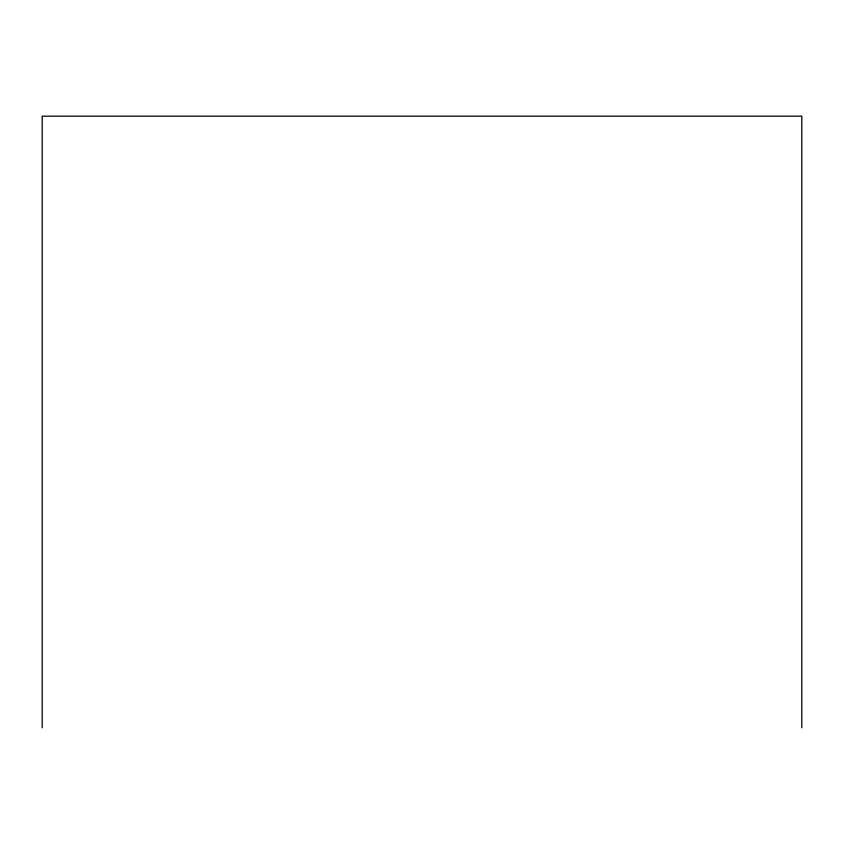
<?xml version="1.0" encoding="UTF-8"?>
<svg xmlns="http://www.w3.org/2000/svg" width="844" height="844" viewBox="0 0 844 844"><rect width="100%" height="100%" fill="white"/><g stroke="black" fill="none" stroke-linecap="round" stroke-linejoin="round"><path stroke-width="1.27" d="M801.8 727.823L801.8 116.177L42.2 116.177L42.2 727.823"/></g></svg>
